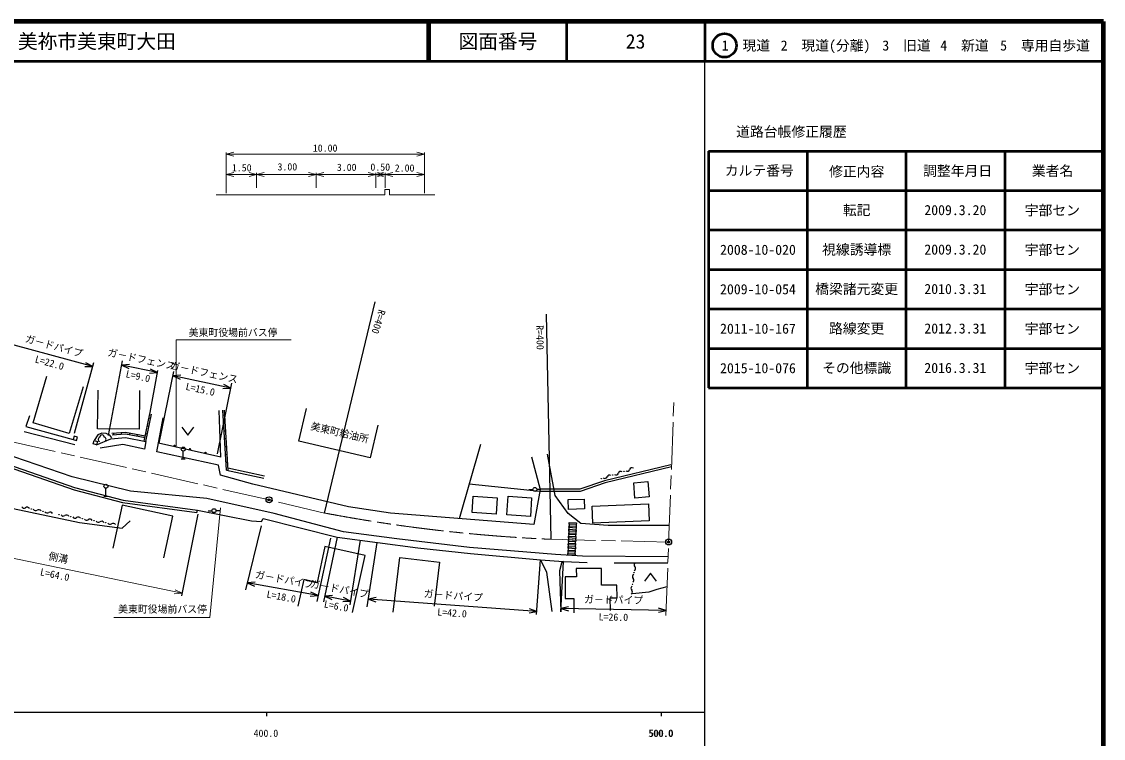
# Model space of a CAD drawing. Units: millimetres, scale not verified, with parts at other scales. Extents: x 40000 to 680000, y 20000 to 380000.
# Drawn here: x 405963 to 680000, y 198357 to 380000 of the extents above; entities that cross this region are included whole.
import ezdxf
from ezdxf.enums import TextEntityAlignment as Align

# ---------------------------------------------------------------- set-up
doc = ezdxf.new("R2010")
doc.units = ezdxf.units.MM
doc.header["$LTSCALE"] = 1000
doc.header["$PDMODE"] = 32
doc.header["$PDSIZE"] = 500
doc.linetypes.add('CHAIN', pattern=[18.5, 12, -1.5, 3.5, -1.5])
for name, color, linetype, lineweight in [('M-BGD', 7, 'Continuous', 25), ('M-BMK', 2, 'CHAIN', 13), ('M-BMK-SRVR', 3, 'Continuous', 25), ('M-STR-HTXT', 7, 'Continuous', 13), ('M-STR-STRC', 7, 'Continuous', 25), ('M-TTL', 2, 'Continuous', 140), ('M-TTL-BAND', 7, 'Continuous', 25), ('M-TTL-FRAM', 2, 'Continuous', 50), ('M-TTL-LINE', 7, 'Continuous', 50)]:
    doc.layers.add(name, color=color, linetype=linetype, lineweight=lineweight)
doc.layers.add('M-TTL-TXT', color=7, linetype='Continuous')
doc.styles.add('@ＭＳ ゴシック', font='')
doc.styles.add('ＭＳ ゴシック', font='')
doc.styles.get('@ＭＳ ゴシック').set_extended_font_data('@MS Gothic')
doc.styles.get('ＭＳ ゴシック').set_extended_font_data('MS Gothic')

msp = doc.modelspace()

# ---------------------------------------------------------------- linework, layer by layer
at = {"layer": 'M-BGD'}
for p, q in [((482714, 255467), (495523, 308975)), ((540103, 248805), (538943, 305869)), ((408845, 278351), (412327, 290128)), ((421516, 287411), (418033, 275634)), ((425223, 276792), (425327, 286600)), ((435813, 286488), (435709, 276681)), ((437040, 273670), (438443, 280603)), ((437432, 273591), (438835, 280524)), ((438230, 279551), (438622, 279472)), ((456403, 269643), (455979, 281451)), ((457855, 266329), (456968, 281536)), ((457040, 280305), (457439, 280328)), ((458261, 266242), (457368, 281559)), ((476159, 273653), (478100, 281967)), ((418033, 275634), (408845, 278351)), ((435709, 276681), (425223, 276792)), ((437834, 277591), (438226, 277512)), ((446546, 277213), (448046, 275213)), ((448046, 275213), (449546, 277213)), ((457156, 278309), (457556, 278332)), ((496202, 277741), (494261, 269427)), ((406646, 276090), (419461, 272856)), ((432292, 275847), (428832, 275582)), ((432271, 275444), (428863, 275183)), ((429315, 275218), (429284, 275617)), ((431309, 275371), (431278, 275769)), ((437227, 274557), (432271, 275444)), ((437298, 274951), (432292, 275847)), ((433290, 275262), (433360, 275656)), ((435259, 274910), (435329, 275303)), ((437437, 275631), (437829, 275551)), ((457273, 276312), (457672, 276335)), ((457389, 274315), (457789, 274339)), ((424052, 272982), (424320, 273864)), ((424918, 272719), (424052, 272982)), ((424320, 273864), (425186, 273601)), ((425186, 273601), (424918, 272719)), ((456403, 269643), (440663, 273212)), ((457506, 272319), (457905, 272342)), ((494261, 269427), (476159, 273653)), ((516859, 254037), (522301, 272936)), ((446418, 269164), (447418, 269164)), ((446918, 269164), (446918, 271164)), ((457622, 270322), (458022, 270345)), ((457739, 268325), (458138, 268349)), ((457855, 266329), (467301, 264302)), ((458222, 266899), (467524, 264859)), ((561018, 263124), (564588, 263425)), ((561343, 259268), (561018, 263124)), ((564588, 263425), (564914, 259569)), ((427306, 259753), (427306, 261753)), ((537205, 260935), (519373, 262768)), ((534494, 261442), (535494, 261442)), ((537494, 261442), (536494, 261442)), ((540890, 260926), (537205, 260935)), ((540891, 261496), (537286, 261505)), ((426806, 259753), (427806, 259753)), ((520076, 255614), (520373, 259775)), ((520373, 259775), (526452, 259341)), ((526452, 259341), (526155, 255180)), ((528887, 255017), (529203, 259740)), ((529203, 259740), (535156, 259342)), ((535156, 259342), (534840, 254619)), ((544416, 258854), (548481, 258999)), ((544505, 256349), (544416, 258854)), ((548481, 258999), (548570, 256493)), ((550515, 257234), (564736, 257831)), ((564914, 259569), (561343, 259268)), ((564736, 257831), (564919, 253473)), ((450589, 255149), (446496, 234466)), ((450386, 255588), (450501, 256232)), ((453183, 256063), (454183, 256063)), ((456183, 256063), (455183, 256063)), ((526155, 255180), (520076, 255614)), ((534840, 254619), (528887, 255017)), ((548570, 256493), (544505, 256349)), ((550698, 252876), (550515, 257234)), ((466606, 252209), (462693, 235972)), ((544658, 252646), (544367, 245219)), ((546477, 252539), (546392, 250364)), ((564919, 253473), (550698, 252876)), ((546357, 249489), (546377, 249981)), ((546255, 246863), (546272, 247289)), ((546289, 247738), (546306, 248164)), ((546323, 248613), (546340, 249039)), ((546186, 245113), (546203, 245538)), ((546221, 245988), (546237, 246413)), ((556069, 242884), (569677, 242832)), ((565273, 240216), (563773, 238216)), ((566773, 238216), (565273, 240216))]:
    msp.add_line(p, q, dxfattribs=at)
for points in [[(407960, 280126), (407021, 277436), (419008, 274112), (419878, 273868), (420087, 274684), (419252, 274946), (419008, 274112)], [(535090, 269717), (537299, 261457), (535699, 252536), (499442, 255425), (488800, 257042), (464529, 262811), (456312, 265028), (455837, 267561), (440239, 270956), (441854, 279550)], [(359517, 275103), (367409, 274397), (379643, 272441), (380790, 271345), (387882, 271392), (394664, 269854), (419229, 261352), (431515, 258144), (450386, 255588)], [(359586, 275872), (367505, 275164), (380002, 273166), (381098, 272120), (387977, 272004), (394786, 270472), (419375, 261930), (431651, 258703), (450501, 256232)], [(569735, 244385), (548040, 244554), (541241, 244952), (519441, 246723), (501020, 248941), (487463, 250733), (469971, 255319), (452846, 259146), (433512, 260970), (418732, 264657), (395034, 272758), (387231, 274088)], [(428776, 274519), (428281, 275176), (427362, 275609), (426311, 275671), (425252, 275246), (424320, 273864)], [(424918, 272719), (428552, 274248), (432273, 274578), (437432, 273591)], [(437432, 273591), (437107, 271622), (431630, 272804), (425822, 271883)], [(570030, 252345), (554549, 252295), (547646, 252799), (544394, 255312), (541084, 259874), (539150, 270348)], [(570444, 267718), (553652, 263649), (547335, 261515), (540784, 261496)], [(570579, 267164), (553811, 263101), (547429, 260944), (540890, 260926)], [(381720, 261272), (420612, 253095), (431410, 251647), (433445, 253447)], [(441997, 244131), (444266, 254656), (431439, 257422), (429102, 246587)], [(450501, 256232), (464213, 253504), (466717, 253308), (467148, 254091), (485915, 249321), (506317, 246682), (519708, 245185), (537425, 243614), (543242, 243197), (549257, 242951)], [(489770, 230222), (492978, 244698), (482810, 246952), (480801, 237886), (477436, 238631), (475944, 231902)], [(500044, 230328), (501752, 244231), (511831, 242993), (510466, 231878)], [(537425, 243614), (538927, 240464), (540316, 230494)], [(543242, 243197), (542751, 242797), (542194, 240832), (542525, 230415)], [(555105, 230729), (555088, 233947), (556793, 233956), (556776, 237198), (552880, 237177), (552857, 241408), (546480, 241373), (546491, 239319), (543663, 239304), (543693, 233772), (545872, 233784), (545892, 230138)], [(569451, 236730), (566846, 236104), (564864, 235426), (560690, 235008)]]:
    msp.add_lwpolyline(points, dxfattribs=at)
for points in [[(546443, 251664), (544623, 251771), (544641, 252220), (546460, 252114)], [(546477, 252539), (544658, 252646), (544675, 253096), (546494, 252989)], [(546340, 249039), (544521, 249145), (544538, 249595), (546357, 249489)], [(546374, 249914), (544555, 250020), (544572, 250470), (546392, 250364)], [(546408, 250789), (544589, 250896), (544607, 251345), (546426, 251239)], [(546237, 246413), (544418, 246520), (544436, 246970), (546255, 246863)], [(546272, 247289), (544452, 247395), (544470, 247845), (546289, 247738)], [(546306, 248164), (544487, 248270), (544504, 248720), (546323, 248613)], [(546169, 244663), (544350, 244770), (544367, 245219), (546186, 245113)], [(546203, 245538), (544384, 245645), (544401, 246095), (546221, 245988)]]:
    msp.add_lwpolyline(points, close=True, dxfattribs=at)
for centre, radius in [((446918, 271664), 500), ((558558, 266036), 50), ((552845, 264202), 50), ((555702, 265119), 50), ((427306, 262253), 500), ((535994, 261442), 500), ((408432, 256510), 50), ((411367, 255890), 50), ((415459, 255083), 50), ((454683, 256063), 500), ((418414, 254560), 50), ((421368, 254037), 50), ((424322, 253515), 50), ((427276, 252992), 50), ((561103, 240385), 50), ((560711, 237410), 50)]:
    msp.add_circle(centre, radius, dxfattribs=at)
for centre, radius, start, end in [((425946, 274143), 599, 102.7182, 246.55164), ((426347, 274759), 534, 356.52859, 183.47141), ((426749, 274143), 599, 293.44836, 77.2818), ((444710, 272341), 254, 336.83597, 177.61368), ((448611, 271457), 254, 336.83597, 177.61368), ((452512, 270572), 254, 336.83597, 177.61368), ((557721, 265373), 625, 54.67371, 160.93391), ((559396, 266699), 625, 234.67371, 340.93391), ((560577, 266291), 625, 54.67371, 160.93391), ((553683, 264864), 625, 234.67371, 340.93391), ((554864, 264456), 625, 54.67371, 160.93391), ((556539, 265782), 625, 234.67371, 340.93391), ((406584, 257437), 725, 214.47644, 301.68208), ((407345, 256203), 725, 34.47644, 121.68208), ((409519, 256817), 725, 214.47644, 301.68208), ((410280, 255583), 725, 34.47644, 121.68208), ((412454, 256197), 725, 214.47644, 301.68208), ((413216, 254963), 725, 34.47644, 121.68208), ((416536, 255425), 725, 216.36511, 303.57075), ((417337, 254217), 725, 36.36511, 123.57075), ((419490, 254903), 725, 216.36511, 303.57075), ((420292, 253695), 725, 36.36511, 123.57075), ((422444, 254380), 725, 216.36511, 303.57075), ((423246, 253172), 725, 36.36511, 123.57075), ((425398, 253857), 725, 216.36511, 303.57075), ((426200, 252649), 725, 36.36511, 123.57075), ((428352, 253335), 725, 216.36511, 303.57075), ((429154, 252127), 725, 36.36511, 123.57075), ((561736, 242319), 625, 119.36202, 225.62222), ((560862, 241425), 625, 299.36202, 45.62222), ((561344, 239344), 625, 119.36202, 225.62222), ((560470, 238451), 625, 299.36202, 45.62222), ((560952, 236370), 625, 119.36202, 225.62222), ((560078, 235477), 625, 299.36202, 45.62222)]:
    msp.add_arc(centre, radius, start, end, dxfattribs=at)
at = {"layer": 'M-BMK'}
for p, q in [((569184, 229514), (571191, 283691)), ((569873, 248118), (540103, 248805))]:
    msp.add_line(p, q, dxfattribs=at)
msp.add_lwpolyline([(482714, 255467), (468630, 258832), (399036, 274515)], dxfattribs=at)
msp.add_arc((557732, 651170), 402752, 259.26512, 267.49126, dxfattribs=at)
at = {"layer": 'M-BMK-SRVR'}
for centre in [(468630, 258832), (569873, 248118)]:
    msp.add_circle(centre, 750, dxfattribs=at)
for p in [(468630, 258832), (569873, 248118), (569873, 248118)]:
    msp.add_point(p, dxfattribs=at)
at = {"layer": 'M-STR-HTXT'}
for p, q in [((457748, 346402), (459678, 346919)), ((457748, 336535), (457748, 346865)), ((508038, 346402), (457748, 346402)), ((457748, 346402), (459678, 345884)), ((508038, 346402), (506106, 346919)), ((508038, 346402), (506106, 345884)), ((508038, 336535), (508038, 346865)), ((457748, 341263), (459678, 341780)), ((465501, 341263), (457748, 341263)), ((457748, 341263), (459678, 340746)), ((465501, 341263), (463569, 341781)), ((465501, 341263), (463569, 340745)), ((465501, 341263), (467431, 341780)), ((465501, 337900), (465501, 341691)), ((480604, 341263), (465501, 341263)), ((465501, 341263), (467431, 340746)), ((480604, 341263), (478672, 341781)), ((480604, 341263), (478672, 340745)), ((480604, 341263), (482534, 341780)), ((480604, 337900), (480604, 341691)), ((495680, 341263), (480604, 341263)), ((480604, 341263), (482534, 340746)), ((495680, 341263), (493749, 341781)), ((495680, 341263), (493749, 340745)), ((495680, 341263), (497610, 341780)), ((495680, 337900), (495680, 341691)), ((498069, 341263), (495680, 341263)), ((495680, 341263), (497610, 340746)), ((498069, 341263), (496137, 341781)), ((498069, 341263), (496137, 340745)), ((498069, 341263), (499999, 341780)), ((498069, 337900), (498069, 341691)), ((508038, 341263), (498069, 341263)), ((498069, 341263), (499999, 340746)), ((508038, 341263), (506106, 341781)), ((508038, 341263), (506106, 340745)), ((497956, 336115), (455218, 336115)), ((510620, 336115), (499130, 336115)), ((456335, 256768), (453632, 229007)), ((446627, 235131), (382895, 248304)), ((446627, 235131), (444840, 236029)), ((444631, 235015), (446627, 235131)), ((453632, 229007), (429294, 229007))]:
    msp.add_line(p, q, dxfattribs=at)
for points in [[(499130, 336115), (499130, 337461), (497956, 337461), (497956, 336115)], [(445075, 272451), (445075, 299397), (474214, 299397)]]:
    msp.add_lwpolyline(points, dxfattribs=at)
at = {"layer": 'M-STR-STRC'}
for p, q in [((423963, 292558), (403119, 298244)), ((419362, 275692), (424243, 293586)), ((423963, 292558), (422236, 293566)), ((427971, 275103), (431526, 294047)), ((421963, 292567), (423963, 292558)), ((433323, 293078), (431325, 292976)), ((440379, 291040), (431325, 292976)), ((431325, 292976), (433106, 292066)), ((438321, 279999), (440480, 291577)), ((438382, 290938), (440379, 291040)), ((440379, 291040), (438599, 291950)), ((440842, 273171), (444531, 291340)), ((446313, 290373), (444315, 290275)), ((458970, 287109), (444315, 290275)), ((444315, 290275), (446094, 289361)), ((455595, 270438), (459234, 288415)), ((458970, 287109), (457191, 288023)), ((456972, 287011), (458970, 287109)), ((484173, 249118), (480730, 233077)), ((485915, 249321), (482452, 232959)), ((491763, 248564), (489142, 232177)), ((493524, 231707), (496031, 248012)), ((536433, 229725), (537425, 243614)), ((542525, 230415), (543242, 243197)), ((465129, 237973), (463136, 237811)), ((481044, 234540), (463136, 237811)), ((463136, 237811), (464943, 236955)), ((479051, 234378), (481044, 234540)), ((481044, 234540), (479237, 235396)), ((484748, 234545), (482754, 234390)), ((489301, 233170), (482754, 234390)), ((482754, 234390), (484559, 233527)), ((487307, 233015), (489301, 233170)), ((489301, 233170), (487497, 234033)), ((495787, 234022), (493822, 233647)), ((536489, 230508), (493822, 233647)), ((493822, 233647), (495711, 232989)), ((534524, 230134), (536489, 230508)), ((536489, 230508), (534600, 231166)), ((544511, 231725), (542571, 231240)), ((569231, 230793), (542571, 231240)), ((542571, 231240), (544494, 230690)), ((567291, 230308), (569231, 230793)), ((569231, 230793), (567308, 231343))]:
    msp.add_line(p, q, dxfattribs=at)
at = {"layer": 'M-TTL'}
for p, q in [((680000, 380000), (40000, 380000)), ((680000, 20000), (680000, 380000))]:
    msp.add_line(p, q, dxfattribs=at)
at = {"layer": 'M-TTL-BAND'}
for p, q in [((579000, 20000), (579000, 370000)), ((40000, 205000), (579000, 205000)), ((468000, 205000), (468000, 204000)), ((568000, 205000), (568000, 204000))]:
    msp.add_line(p, q, dxfattribs=at)
at = {"layer": 'M-TTL-FRAM'}
for p, q in [((580000, 347197), (580000, 287197)), ((580000, 347197), (680000, 347197)), ((580000, 287197), (680000, 287197))]:
    msp.add_line(p, q, dxfattribs=at)
at = {"layer": 'M-TTL-LINE'}
for p, q in [((508747, 380000), (508747, 370000)), ((509247, 380000), (509247, 370000)), ((543997, 380000), (543997, 370000)), ((579000, 380000), (579000, 370000)), ((40000, 370000), (680000, 370000)), ((605000, 347197), (605000, 287197)), ((630000, 347197), (630000, 287197)), ((655000, 347197), (655000, 287197)), ((580000, 337197), (680000, 337197)), ((580000, 327197), (680000, 327197)), ((580000, 317197), (680000, 317197)), ((580000, 307197), (680000, 307197)), ((580000, 297197), (680000, 297197))]:
    msp.add_line(p, q, dxfattribs=at)
msp.add_circle((584031, 373958), 3000, dxfattribs=at)

# ---------------------------------------------------------------- texts
at = {"layer": 'M-BGD', "style": 'ＭＳ ゴシック'}
for s, rotation, p in [('R=400', 252.646, (496404, 303935)), ('R=400', 271.026, (537305, 299949)), ('美東町給油所', 346.858, (486544, 275852))]:
    msp.add_text(s, height=1833, rotation=rotation, dxfattribs=at).set_placement(p, align=Align.MIDDLE_CENTER)
at = {"layer": 'M-STR-HTXT', "style": 'ＭＳ ゴシック'}
for s, p in [('10.00', (482853, 347954)), ('1.50', (461725, 342965)), ('3.00', (473287, 343200)), ('3.00', (488311, 343082)), ('0.50', (496821, 343141)), ('2.00', (502983, 342906)), ('美東町役場前バス停', (459527, 301207)), ('美東町役場前バス停', (441659, 231109))]:
    msp.add_text(s, height=1833, dxfattribs=at).set_placement(p, align=Align.MIDDLE_CENTER)
msp.add_text('側溝', height=1833, rotation=348.322, dxfattribs=at).set_placement((414964, 242697), align=Align.BOTTOM_CENTER)
at = {"layer": 'M-STR-HTXT', "style": '@ＭＳ ゴシック'}
msp.add_text('L=64.0', height=1833, rotation=348.322, dxfattribs=at).set_placement((414559, 240738), align=Align.TOP_CENTER)
at = {"layer": 'M-STR-STRC', "style": 'ＭＳ ゴシック'}
for s, rotation, p in [('ガ－ドパイプ', 344.742, (413804, 296366)), ('ガ－ドフェンス', 347.933, (436061, 292986)), ('ガ－ドフェンス', 347.81, (451854, 289670)), ('ガ－ドパイプ', 349.647, (472270, 237159)), ('ガ－ドパイプ', 349.439, (486211, 234763)), ('ガ－ドパイプ', 355.792, (515229, 233075)), ('ガ－ドパイプ', 359.04, (555918, 232016))]:
    msp.add_text(s, height=1833, rotation=rotation, dxfattribs=at).set_placement(p, align=Align.BOTTOM_CENTER)
at = {"layer": 'M-STR-STRC', "style": '@ＭＳ ゴシック'}
for s, rotation, p in [('L=22.0', 344.742, (413278, 294436)), ('L=9.0', 347.933, (435643, 291030)), ('L=15.0', 347.81, (451431, 287715)), ('L=18.0', 349.647, (471910, 235192)), ('L=6.0', 349.439, (485844, 232797)), ('L=42.0', 355.792, (515082, 231080)), ('L=26.0', 359.04, (555884, 230016))]:
    msp.add_text(s, height=1833, rotation=rotation, dxfattribs=at).set_placement(p, align=Align.TOP_CENTER)
at = {"layer": 'M-TTL-BAND', "style": 'ＭＳ ゴシック'}
for s, p in [('400.0', (467844, 198195)), ('500.0', (567844, 198195)), ('500.0', (568000, 198195))]:
    msp.add_text(s, height=1833, dxfattribs=at).set_placement(p, align=Align.BOTTOM_CENTER)
at = {"layer": 'M-TTL-TXT', "style": 'ＭＳ ゴシック'}
msp.add_text('美祢市美東町大田', height=3666, dxfattribs=at).set_placement((405024, 375000), align=Align.MIDDLE_LEFT)
for s, height, p in [('図面番号', 3666, (526622, 375000)), ('23', 3666, (561497, 375000)), ('1\u3000現道', 2566, (589448, 373958)), ('2\u3000現道(分離)', 2566, (609619, 373958)), ('3\u3000旧道', 2566, (630121, 373958)), ('4\u3000新道', 2566, (644824, 373958)), ('5\u3000専用自歩道', 2566, (665228, 373958)), ('道路台帳修正履歴', 2566, (600968, 352113)), ('カルテ番号', 2566, (592839, 342277)), ('修正内容', 2566, (617509, 342023)), ('調整年月日', 2566, (643089, 342197)), ('業者名', 2566, (667134, 342197)), ('転記', 2566, (617500, 332245)), ('2009.3.20', 2566, (642500, 332245)), ('宇部セン', 2566, (667077, 332189)), ('2008-10-020', 2566, (592500, 322189)), ('視線誘導標', 2566, (617500, 322245)), ('2009.3.20', 2566, (642500, 322245)), ('宇部セン', 2566, (667077, 322189)), ('2009-10-054', 2566, (592500, 312189)), ('橋梁諸元変更', 2566, (617500, 312245)), ('2010.3.31', 2566, (642500, 312245)), ('宇部セン', 2566, (667077, 312189)), ('2011-10-167', 2566, (592500, 302189)), ('路線変更', 2566, (617500, 302245)), ('2012.3.31', 2566, (642500, 302245)), ('宇部セン', 2566, (667077, 302189)), ('2015-10-076', 2566, (592500, 292189)), ('その他標識', 2566, (617500, 292245)), ('2016.3.31', 2566, (642500, 292245)), ('宇部セン', 2566, (667077, 292189))]:
    msp.add_text(s, height=height, dxfattribs=at).set_placement(p, align=Align.MIDDLE_CENTER)

doc.saveas('drawing.dxf')
